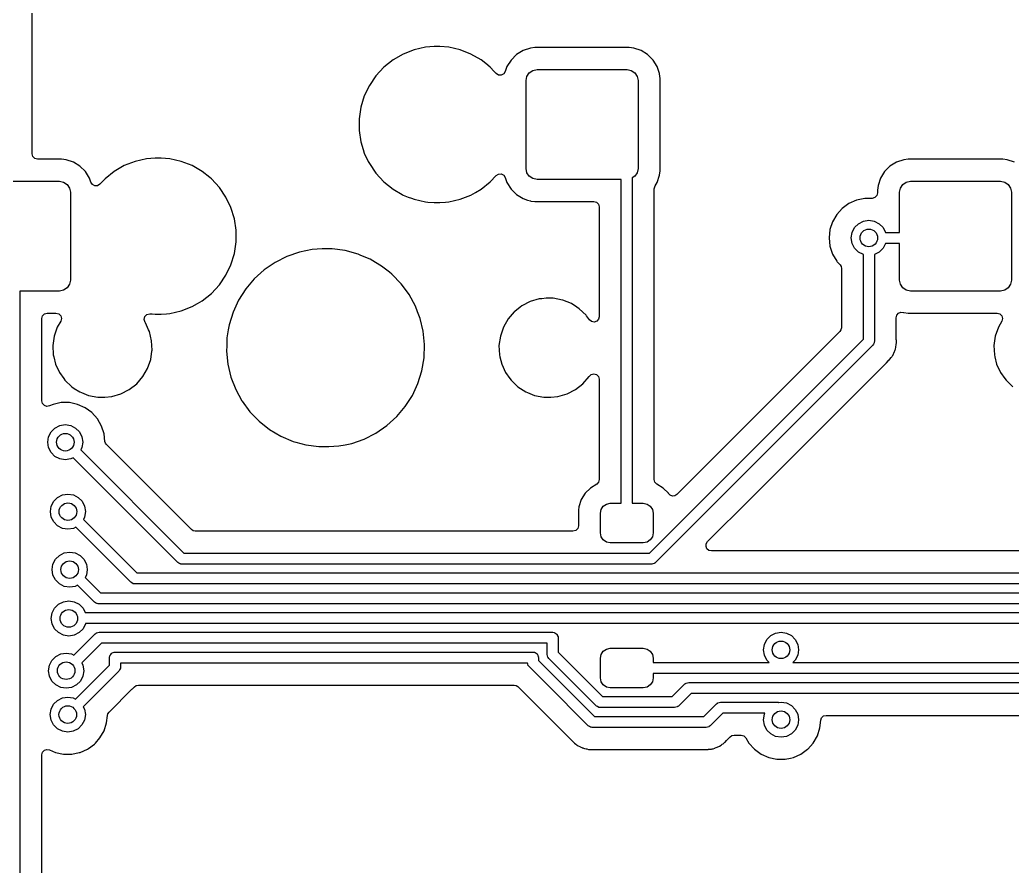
# Model space of a CAD drawing. Extents: x 51 to 201, y -153 to -28.
# Drawn here: x 81.15 to 103.74, y -68.95 to -49.69 of the extents above; entities that cross this region are included whole.
import ezdxf

# ---------------------------------------------------------------- set-up
doc = ezdxf.new("R2010")
doc.units = 0
doc.layers.add('BLACK', color=7, linetype='CONTINUOUS')

msp = doc.modelspace()

# ---------------------------------------------------------------- linework, layer by layer
at = {"layer": 'BLACK', "linetype": 'CONTINUOUS'}
for p, q in [((81.4255, -52.7355), (81.4255, -41.6608)), ((90.1214, -50.3686), (89.8737, -50.4658)), ((90.3809, -50.3094), (90.1214, -50.3686)), ((90.5798, -50.2945), (90.3809, -50.3094)), ((90.7127, -50.2945), (90.5798, -50.2945)), ((90.5798, -50.2945), (90.5798, -50.2945)), ((90.9116, -50.3094), (90.7127, -50.2945)), ((90.7127, -50.2945), (90.7127, -50.2945)), ((91.1711, -50.3686), (90.9116, -50.3094)), ((91.4188, -50.4658), (91.1711, -50.3686)), ((92.6039, -50.3852), (92.4546, -50.4773)), ((92.7705, -50.33), (92.6039, -50.3852)), ((92.8732, -50.3195), (92.7705, -50.33)), ((95.0233, -50.3195), (92.8732, -50.3195)), ((95.126, -50.33), (95.0233, -50.3195)), ((95.2926, -50.3852), (95.126, -50.33)), ((95.4419, -50.4773), (95.2926, -50.3852)), ((89.6433, -50.5989), (89.4352, -50.7648)), ((89.8737, -50.4658), (89.6433, -50.5989)), ((91.6492, -50.5989), (91.4188, -50.4658)), ((91.7541, -50.6825), (91.6492, -50.5989)), ((92.3305, -50.6013), (92.2384, -50.7507)), ((92.4546, -50.4773), (92.3305, -50.6013)), ((95.566, -50.6013), (95.4419, -50.4773)), ((95.6581, -50.7507), (95.566, -50.6013)), ((95.566, -50.6013), (95.566, -50.6013)), ((89.4352, -50.7648), (89.2542, -50.9599)), ((91.8573, -50.7648), (91.7541, -50.6825)), ((91.95, -50.8647), (91.8573, -50.7648)), ((92.2384, -50.7507), (92.2006, -50.8647)), ((92.7465, -50.8932), (92.8276, -50.839)), ((92.8276, -50.839), (92.9232, -50.82)), ((92.9232, -50.82), (94.9732, -50.82)), ((94.9732, -50.82), (95.0689, -50.839)), ((95.0689, -50.839), (95.15, -50.8932)), ((95.7109, -50.91), (95.6581, -50.7507)), ((89.2542, -50.9599), (89.1043, -51.1798)), ((91.992, -50.91), (91.95, -50.8647)), ((92.0458, -50.944), (91.992, -50.91)), ((92.1093, -50.9469), (92.0458, -50.944)), ((92.1659, -50.9179), (92.1093, -50.9469)), ((92.2006, -50.8647), (92.1659, -50.9179)), ((92.6732, -51.07), (92.6923, -50.9743)), ((92.6732, -53.07), (92.6732, -51.07)), ((92.6923, -50.9743), (92.7465, -50.8932)), ((95.15, -50.8932), (95.2042, -50.9743)), ((95.2042, -50.9743), (95.2232, -51.07)), ((95.2232, -51.07), (95.2232, -53.07)), ((95.7132, -50.9172), (95.7109, -50.91)), ((95.7237, -51.0198), (95.7132, -50.9172)), ((95.7237, -51.02), (95.7237, -51.0198)), ((95.7237, -53.12), (95.7237, -51.02)), ((89.1043, -51.1798), (88.9888, -51.4195)), ((88.9888, -51.4195), (88.9104, -51.6738)), ((88.9104, -51.6738), (88.8708, -51.9369)), ((88.8708, -51.9369), (88.8708, -52.2031)), ((88.8708, -52.2031), (88.9104, -52.4662)), ((88.9104, -52.4662), (88.9627, -52.6356)), ((88.9627, -52.6356), (88.9888, -52.7205)), ((81.4421, -52.7975), (81.4255, -52.7355)), ((81.4875, -52.8429), (81.4421, -52.7975)), ((81.5495, -52.8595), (81.4875, -52.8429)), ((82.0963, -52.8595), (81.5495, -52.8595)), ((82.199, -52.87), (82.0963, -52.8595)), ((82.3656, -52.9252), (82.199, -52.87)), ((84.0309, -52.8494), (83.7714, -52.9086)), ((84.2298, -52.8345), (84.0309, -52.8494)), ((84.3627, -52.8345), (84.2298, -52.8345)), ((84.2298, -52.8345), (84.2298, -52.8345)), ((84.5616, -52.8494), (84.3627, -52.8345)), ((84.3627, -52.8345), (84.3627, -52.8345)), ((84.8211, -52.9086), (84.5616, -52.8494)), ((88.9888, -52.7205), (89.0795, -52.9086)), ((101.275, -52.87), (101.108, -52.9252)), ((101.377, -52.8595), (101.275, -52.87)), ((103.528, -52.8595), (101.377, -52.8595)), ((103.63, -52.87), (103.528, -52.8595)), ((103.797, -52.9252), (103.63, -52.87)), ((82.5149, -53.0173), (82.3656, -52.9252)), ((82.639, -53.1413), (82.5149, -53.0173)), ((83.5237, -53.0058), (83.2933, -53.1389)), ((83.7714, -52.9086), (83.5237, -53.0058)), ((85.0688, -53.0058), (84.8211, -52.9086)), ((85.2992, -53.1389), (85.0688, -53.0058)), ((89.0795, -52.9086), (89.1043, -52.9602)), ((89.1043, -52.9602), (89.2542, -53.1801)), ((92.6923, -53.1657), (92.6732, -53.07)), ((95.2232, -53.07), (95.2042, -53.1657)), ((100.959, -53.0173), (100.835, -53.1413)), ((101.108, -52.9252), (100.959, -53.0173)), ((82.7311, -53.2907), (82.639, -53.1413)), ((82.639, -53.1413), (82.639, -53.1413)), ((82.7382, -53.3123), (82.7311, -53.2907)), ((82.7617, -53.3833), (82.7382, -53.3123)), ((83.0852, -53.3048), (82.9704, -53.4286)), ((83.2933, -53.1389), (83.0852, -53.3048)), ((85.4703, -53.2753), (85.2992, -53.1389)), ((85.5073, -53.3048), (85.4703, -53.2753)), ((85.6883, -53.4999), (85.5073, -53.3048)), ((89.2542, -53.1801), (89.4352, -53.3752)), ((91.8573, -53.3752), (91.992, -53.2299)), ((91.992, -53.2299), (92.0458, -53.196)), ((92.0458, -53.196), (92.1093, -53.1931)), ((92.1093, -53.1931), (92.1659, -53.2221)), ((92.1659, -53.2221), (92.2006, -53.2753)), ((92.2006, -53.2753), (92.2384, -53.3893)), ((92.7465, -53.2468), (92.6923, -53.1657)), ((92.8276, -53.301), (92.7465, -53.2468)), ((92.9232, -53.32), (92.8276, -53.301)), ((94.8413, -53.32), (92.9232, -53.32)), ((94.8413, -60.69), (94.8413, -53.32)), ((95.15, -53.2468), (95.0913, -53.286)), ((95.0913, -53.286), (95.0913, -60.69)), ((95.2042, -53.1657), (95.15, -53.2468)), ((95.6581, -53.3893), (95.7132, -53.2228)), ((95.7132, -53.2228), (95.7237, -53.12)), ((100.743, -53.2907), (100.688, -53.4572)), ((100.835, -53.1413), (100.743, -53.2907)), ((80.925, -53.36), (82.0463, -53.36)), ((82.0463, -53.36), (82.1419, -53.379)), ((82.1419, -53.379), (82.223, -53.4332)), ((82.223, -53.4332), (82.2772, -53.5143)), ((82.2772, -53.5143), (82.2963, -53.61)), ((82.7965, -53.4365), (82.7617, -53.3833)), ((82.8531, -53.4654), (82.7965, -53.4365)), ((82.9166, -53.4626), (82.8531, -53.4654)), ((82.9704, -53.4286), (82.9166, -53.4626)), ((85.8382, -53.7198), (85.6883, -53.4999)), ((89.4352, -53.3752), (89.6433, -53.5411)), ((89.6433, -53.5411), (89.8539, -53.6627)), ((91.5214, -53.6149), (91.6492, -53.5411)), ((91.6492, -53.5411), (91.8573, -53.3752)), ((91.6492, -53.5411), (91.6492, -53.5411)), ((92.2384, -53.3893), (92.3305, -53.5387)), ((92.3305, -53.5387), (92.4546, -53.6627)), ((95.5917, -53.532), (95.6102, -53.4669)), ((95.5917, -60.1479), (95.5917, -53.532)), ((95.6102, -53.4669), (95.6338, -53.4286)), ((95.6338, -53.4286), (95.6581, -53.3893)), ((100.688, -53.4572), (100.677, -53.56)), ((101.177, -53.61), (101.197, -53.5143)), ((101.197, -53.5143), (101.251, -53.4332)), ((101.251, -53.4332), (101.332, -53.379)), ((101.332, -53.379), (101.427, -53.36)), ((101.427, -53.36), (103.477, -53.36)), ((103.477, -53.36), (103.573, -53.379)), ((103.573, -53.379), (103.654, -53.4332)), ((103.654, -53.4332), (103.708, -53.5143)), ((103.708, -53.5143), (103.727, -53.61)), ((82.2963, -53.61), (82.2963, -55.61)), ((85.9537, -53.9595), (85.8382, -53.7198)), ((89.8539, -53.6627), (89.8737, -53.6742)), ((89.8737, -53.6742), (89.9882, -53.7191)), ((89.9882, -53.7191), (90.0641, -53.7489)), ((90.0641, -53.7489), (90.1214, -53.7714)), ((90.1214, -53.7714), (90.3809, -53.8306)), ((90.9116, -53.8306), (91.1711, -53.7714)), ((91.1711, -53.7714), (91.4188, -53.6742)), ((91.4188, -53.6742), (91.5214, -53.6149)), ((92.4546, -53.6627), (92.4546, -53.6627)), ((92.4546, -53.6627), (92.6039, -53.7548)), ((92.6039, -53.7548), (92.7066, -53.7889)), ((100.385, -53.7495), (100.2, -53.7889)), ((100.553, -53.7495), (100.385, -53.7495)), ((100.615, -53.7329), (100.553, -53.7495)), ((100.66, -53.6875), (100.615, -53.7329)), ((100.677, -53.6255), (100.66, -53.6875)), ((100.677, -53.56), (100.677, -53.6255)), ((101.177, -54.525), (101.177, -53.61)), ((103.727, -53.61), (103.727, -55.61)), ((86.0321, -54.2138), (85.9537, -53.9595)), ((90.3809, -53.8306), (90.4377, -53.8349)), ((90.4377, -53.8349), (90.5798, -53.8455)), ((90.5798, -53.8455), (90.5798, -53.8455)), ((90.5798, -53.8455), (90.7127, -53.8455)), ((90.7127, -53.8455), (90.837, -53.8362)), ((90.7127, -53.8455), (90.7127, -53.8455)), ((90.837, -53.8362), (90.9116, -53.8306)), ((92.7066, -53.7889), (92.7705, -53.81)), ((92.7705, -53.81), (92.781, -53.8111)), ((92.781, -53.8111), (92.8732, -53.8205)), ((92.8732, -53.8205), (94.2167, -53.8205)), ((94.2167, -53.8205), (94.2788, -53.8371)), ((94.2788, -53.8371), (94.3241, -53.8825)), ((94.3241, -53.8825), (94.3407, -53.9445)), ((94.3407, -53.9445), (94.3407, -56.443)), ((99.8741, -53.9771), (99.7475, -54.1178)), ((100.027, -53.8658), (99.8741, -53.9771)), ((100.2, -53.7889), (100.027, -53.8658)), ((86.0717, -54.4769), (86.0321, -54.2138)), ((99.7475, -54.1178), (99.6528, -54.2817)), ((99.6528, -54.2817), (99.5943, -54.4617)), ((100.1, -54.5264), (100.156, -54.4149)), ((100.156, -54.4149), (100.245, -54.3264)), ((100.245, -54.3264), (100.356, -54.2696)), ((100.356, -54.2696), (100.48, -54.25)), ((100.48, -54.25), (100.604, -54.2696)), ((100.604, -54.2696), (100.715, -54.3264)), ((100.715, -54.3264), (100.804, -54.4149)), ((100.804, -54.4149), (100.86, -54.525)), ((86.0717, -54.7431), (86.0717, -54.4769)), ((99.5943, -54.4617), (99.5745, -54.65)), ((99.5745, -54.65), (99.5943, -54.8383)), ((100.08, -54.65), (100.1, -54.5264)), ((100.1, -54.7736), (100.08, -54.65)), ((100.86, -54.525), (101.177, -54.525)), ((86.0321, -55.0062), (86.0717, -54.7431)), ((88.031, -54.8995), (87.8056, -54.9146)), ((88.2569, -54.8995), (88.031, -54.8995)), ((88.031, -54.8995), (88.031, -54.8995)), ((88.5555, -54.9397), (88.2569, -54.8995)), ((99.5943, -54.8383), (99.6528, -55.0183)), ((100.156, -54.8851), (100.1, -54.7736)), ((100.245, -54.9736), (100.156, -54.8851)), ((100.804, -54.8851), (100.715, -54.9736)), ((100.86, -54.775), (100.804, -54.8851)), ((101.177, -54.775), (100.86, -54.775)), ((101.177, -55.61), (101.177, -54.775)), ((85.9537, -55.2605), (86.0321, -55.0062)), ((87.2257, -55.0734), (86.9568, -55.2093)), ((87.5103, -54.9746), (87.2257, -55.0734)), ((87.8056, -54.9146), (87.5103, -54.9746)), ((88.8461, -55.0193), (88.5555, -54.9397)), ((88.5555, -54.9397), (88.5555, -54.9397)), ((88.5555, -54.9397), (88.5555, -54.9397)), ((88.9131, -55.0477), (88.8461, -55.0193)), ((89.1235, -55.1369), (88.9131, -55.0477)), ((89.2458, -55.2093), (89.1235, -55.1369)), ((99.6528, -55.0183), (99.7475, -55.1822)), ((100.355, -55.0297), (100.245, -54.9736)), ((100.355, -56.9523), (100.355, -55.0297)), ((100.715, -54.9736), (100.605, -55.0297)), ((100.605, -55.0297), (100.605, -57.0041)), ((85.8382, -55.5002), (85.9537, -55.2605)), ((86.9568, -55.2093), (86.7084, -55.3799)), ((89.3828, -55.2904), (89.2458, -55.2093)), ((89.5601, -55.4305), (89.3828, -55.2904)), ((99.7475, -55.1822), (99.7597, -55.1958)), ((99.7597, -55.1958), (99.8227, -55.2657)), ((99.8227, -55.2657), (99.8463, -55.3042)), ((99.8463, -55.3042), (99.8545, -55.3487)), ((99.8545, -55.3487), (99.8545, -56.6936)), ((85.6883, -55.7201), (85.8382, -55.5002)), ((86.4849, -55.582), (86.2904, -55.8121)), ((86.7084, -55.3799), (86.4849, -55.582)), ((89.6192, -55.4772), (89.5601, -55.4305)), ((89.8287, -55.6938), (89.6192, -55.4772)), ((82.223, -55.7868), (82.1419, -55.841)), ((82.2772, -55.7057), (82.223, -55.7868)), ((82.2963, -55.61), (82.2772, -55.7057)), ((85.5073, -55.9152), (85.6883, -55.7201)), ((86.2904, -55.8121), (86.1283, -56.066)), ((89.8796, -55.7628), (89.8287, -55.6938)), ((90.0074, -55.9363), (89.8796, -55.7628)), ((101.197, -55.7057), (101.177, -55.61)), ((101.251, -55.7868), (101.197, -55.7057)), ((101.332, -55.841), (101.251, -55.7868)), ((103.654, -55.7868), (103.573, -55.841)), ((103.708, -55.7057), (103.654, -55.7868)), ((103.727, -55.61), (103.708, -55.7057)), ((82.0463, -55.86), (81.1462, -55.86)), ((81.1462, -55.86), (81.1462, -72.41)), ((82.1419, -55.841), (82.0463, -55.86)), ((85.2992, -56.0811), (85.5073, -55.9152)), ((90.1522, -56.2006), (90.0074, -55.9363)), ((92.9723, -56.0398), (92.766, -56.1004)), ((93.0324, -56.0341), (92.9723, -56.0398)), ((93.1326, -56.0245), (93.0324, -56.0341)), ((93.2937, -56.0245), (93.1326, -56.0245)), ((93.5048, -56.0652), (93.2937, -56.0245)), ((101.427, -55.86), (101.332, -55.841)), ((103.477, -55.86), (101.427, -55.86)), ((103.573, -55.841), (103.477, -55.86)), ((84.8211, -56.3114), (85.0688, -56.2142)), ((85.0688, -56.2142), (85.1884, -56.1451)), ((85.1884, -56.1451), (85.2992, -56.0811)), ((85.2992, -56.0811), (85.2992, -56.0811)), ((86.1283, -56.066), (86.0014, -56.3393)), ((90.2027, -56.3317), (90.1522, -56.2006)), ((92.5398, -56.2265), (92.4141, -56.3254)), ((92.575, -56.1989), (92.5398, -56.2265)), ((92.766, -56.1004), (92.575, -56.1989)), ((93.5069, -56.066), (93.5048, -56.0652)), ((93.5048, -56.0652), (93.5048, -56.0652)), ((93.5048, -56.0652), (93.5048, -56.0652)), ((93.7043, -56.1451), (93.5069, -56.066)), ((93.8311, -56.2265), (93.7043, -56.1451)), ((93.8852, -56.2613), (93.8311, -56.2265)), ((94.0407, -56.4096), (93.8852, -56.2613)), ((81.6467, -56.4845), (81.6634, -56.4225)), ((81.6467, -58.3608), (81.6467, -56.4845)), ((81.6634, -56.4225), (81.7087, -56.3771)), ((81.7087, -56.3771), (81.7707, -56.3605)), ((81.7707, -56.3605), (81.9677, -56.3605)), ((81.9677, -56.3605), (82.0297, -56.3771)), ((82.0297, -56.3771), (82.0751, -56.4225)), ((82.0751, -56.4225), (82.0917, -56.4845)), ((82.0917, -56.4845), (82.0751, -56.5465)), ((83.9734, -56.5064), (83.9892, -56.439)), ((83.9892, -56.439), (84.0388, -56.3906)), ((84.0388, -56.3906), (84.1065, -56.3763)), ((84.1065, -56.3763), (84.1548, -56.3799)), ((84.1548, -56.3799), (84.2298, -56.3855)), ((84.2298, -56.3855), (84.2298, -56.3855)), ((84.2298, -56.3855), (84.3627, -56.3855)), ((84.3627, -56.3855), (84.487, -56.3762)), ((84.3627, -56.3855), (84.3627, -56.3855)), ((84.487, -56.3762), (84.5616, -56.3706)), ((84.5616, -56.3706), (84.8211, -56.3114)), ((86.0014, -56.3393), (85.9122, -56.6271)), ((90.2605, -56.4817), (90.2027, -56.3317)), ((90.3304, -56.7748), (90.2605, -56.4817)), ((92.2653, -56.4942), (92.1578, -56.6803)), ((92.406, -56.3317), (92.2653, -56.4942)), ((92.4141, -56.3254), (92.406, -56.3317)), ((94.0499, -56.4225), (94.0407, -56.4096)), ((94.1157, -56.515), (94.0499, -56.4225)), ((94.3407, -56.443), (94.3253, -56.503)), ((101.105, -56.4657), (101.119, -56.4092)), ((101.105, -56.9687), (101.105, -56.4657)), ((101.119, -56.4092), (101.157, -56.3651)), ((101.157, -56.3651), (101.211, -56.3431)), ((101.211, -56.3431), (101.269, -56.3479)), ((101.269, -56.3479), (101.275, -56.35)), ((101.275, -56.35), (101.377, -56.3605)), ((101.377, -56.3605), (103.399, -56.3605)), ((103.399, -56.3605), (103.461, -56.3771)), ((103.461, -56.3771), (103.506, -56.4225)), ((103.506, -56.4225), (103.523, -56.4845)), ((103.523, -56.4845), (103.506, -56.5465)), ((81.9978, -56.6803), (81.9275, -56.8834)), ((82.0751, -56.5465), (81.9978, -56.6803)), ((83.9962, -56.5718), (83.9734, -56.5064)), ((84.0054, -56.5847), (83.9962, -56.5718)), ((84.0786, -56.745), (84.0054, -56.5847)), ((85.9122, -56.6271), (85.8923, -56.745)), ((92.1578, -56.6803), (92.0875, -56.8834)), ((94.1631, -56.5548), (94.1157, -56.515)), ((94.2238, -56.5668), (94.1631, -56.5548)), ((94.2828, -56.548), (94.2238, -56.5668)), ((94.3253, -56.503), (94.2828, -56.548)), ((99.8545, -56.6936), (99.8451, -56.7411)), ((103.429, -56.6803), (103.359, -56.8834)), ((103.506, -56.5465), (103.429, -56.6803)), ((81.9275, -56.8834), (81.8969, -57.0962)), ((84.0947, -56.7802), (84.0786, -56.745)), ((84.1454, -56.9891), (84.0947, -56.7802)), ((85.862, -56.9242), (85.8559, -57.108)), ((85.8923, -56.745), (85.862, -56.9242)), ((90.3605, -57.0746), (90.3304, -56.7748)), ((92.0875, -56.8834), (92.0569, -57.0962)), ((99.8182, -56.7813), (96.1103, -60.4892)), ((99.8451, -56.7411), (99.8182, -56.7813)), ((103.359, -56.8834), (103.328, -57.0962)), ((81.8969, -57.0962), (81.8969, -57.0962)), ((81.8969, -57.0962), (81.9071, -57.3109)), ((84.1556, -57.2038), (84.1454, -56.9891)), ((85.8559, -57.108), (85.852, -57.2254)), ((90.3505, -57.3758), (90.3605, -57.0746)), ((92.0569, -57.0962), (92.0569, -57.0962)), ((92.0569, -57.0962), (92.0671, -57.3109)), ((95.4823, -61.825), (100.355, -56.9523)), ((100.568, -57.0925), (95.6225, -62.0384)), ((100.583, -57.0653), (100.568, -57.0925)), ((100.6, -57.0393), (100.583, -57.0653)), ((100.601, -57.033), (100.6, -57.0393)), ((100.602, -57.0306), (100.601, -57.033)), ((100.605, -57.0041), (100.602, -57.0262)), ((100.602, -57.0262), (100.602, -57.0306)), ((101.085, -57.18), (101.092, -57.1368)), ((101.092, -57.1368), (101.095, -57.1254)), ((101.095, -57.1254), (101.105, -57.0831)), ((101.106, -56.9804), (101.105, -56.9687)), ((101.105, -57.0631), (101.107, -57.0437)), ((101.105, -57.0831), (101.105, -57.0631)), ((101.11, -57.0239), (101.106, -56.9804)), ((101.107, -57.0437), (101.11, -57.0239)), ((103.328, -57.0962), (103.328, -57.0962)), ((103.328, -57.0962), (103.338, -57.3109)), ((81.9071, -57.3109), (81.9183, -57.3571)), ((81.9183, -57.3571), (81.9578, -57.5198)), ((84.125, -57.4166), (84.1525, -57.2254)), ((84.1525, -57.2254), (84.1556, -57.2038)), ((85.852, -57.2254), (85.8821, -57.5252)), ((90.3003, -57.6729), (90.3505, -57.3758)), ((92.0671, -57.3109), (92.0783, -57.3571)), ((92.0783, -57.3571), (92.1178, -57.5198)), ((100.96, -57.4065), (100.99, -57.3746)), ((100.99, -57.3746), (101, -57.3571)), ((101, -57.3571), (101.01, -57.3408)), ((101.01, -57.3408), (101.023, -57.325)), ((101.023, -57.325), (101.04, -57.2849)), ((101.04, -57.2849), (101.045, -57.2744)), ((101.045, -57.2744), (101.066, -57.2362)), ((101.066, -57.2362), (101.071, -57.2168)), ((101.071, -57.2168), (101.077, -57.1983)), ((101.077, -57.1983), (101.085, -57.18)), ((103.338, -57.3109), (103.35, -57.3571)), ((103.35, -57.3571), (103.389, -57.5198)), ((81.9578, -57.5198), (82.0471, -57.7153)), ((83.9472, -57.8058), (84.0547, -57.6197)), ((84.0547, -57.6197), (84.125, -57.4166)), ((85.8821, -57.5252), (85.952, -57.8183)), ((92.1178, -57.5198), (92.2071, -57.7153)), ((97.7823, -60.5864), (100.864, -57.5049)), ((100.864, -57.5049), (100.88, -57.492)), ((100.88, -57.492), (100.882, -57.4899)), ((100.882, -57.4899), (100.928, -57.4408)), ((100.882, -57.4899), (100.882, -57.4899)), ((100.928, -57.4408), (100.931, -57.438)), ((100.931, -57.438), (100.95, -57.4185)), ((100.95, -57.4185), (100.953, -57.4154)), ((100.953, -57.4154), (100.96, -57.4065)), ((103.389, -57.5198), (103.478, -57.7153)), ((82.0471, -57.7153), (82.1439, -57.8512)), ((83.8065, -57.9683), (83.9472, -57.8058)), ((85.952, -57.8183), (86.0603, -58.0994)), ((90.2111, -57.9607), (90.3003, -57.6729)), ((92.2071, -57.7153), (92.3039, -57.8512)), ((93.9665, -57.9683), (94.1072, -57.8058)), ((94.1072, -57.8058), (94.1094, -57.8021)), ((94.1094, -57.8021), (94.1547, -57.7567)), ((94.1547, -57.7567), (94.2167, -57.7401)), ((94.2167, -57.7401), (94.2788, -57.7567)), ((94.2788, -57.7567), (94.3241, -57.8021)), ((94.3241, -57.8021), (94.3407, -57.8641)), ((103.478, -57.7153), (103.575, -57.8512)), ((82.1439, -57.8512), (82.1718, -57.8904)), ((82.1718, -57.8904), (82.3273, -58.0387)), ((82.3273, -58.0387), (82.3833, -58.0747)), ((82.3833, -58.0747), (82.5082, -58.1549)), ((83.6375, -58.1011), (83.8065, -57.9683)), ((90.0842, -58.234), (90.2111, -57.9607)), ((92.3039, -57.8512), (92.3318, -57.8904)), ((92.3318, -57.8904), (92.4873, -58.0387)), ((92.4873, -58.0387), (92.5433, -58.0747)), ((92.5433, -58.0747), (92.6682, -58.1549)), ((93.7975, -58.1011), (93.9665, -57.9683)), ((94.3407, -57.8641), (94.3407, -60.1479)), ((103.575, -57.8512), (103.603, -57.8904)), ((103.603, -57.8904), (103.759, -58.0387)), ((82.5082, -58.1549), (82.5482, -58.171)), ((82.5482, -58.171), (82.7077, -58.2348)), ((82.7077, -58.2348), (82.9188, -58.2755)), ((82.9188, -58.2755), (83.0799, -58.2755)), ((83.0799, -58.2755), (83.2402, -58.2602)), ((83.0799, -58.2755), (83.0799, -58.2755)), ((83.2402, -58.2602), (83.4465, -58.1996)), ((83.4465, -58.1996), (83.6375, -58.1011)), ((86.0603, -58.0994), (86.2035, -58.3608)), ((89.9221, -58.4879), (90.0842, -58.234)), ((92.6682, -58.1549), (92.7082, -58.171)), ((92.7082, -58.171), (92.8677, -58.2348)), ((92.8677, -58.2348), (93.0788, -58.2755)), ((93.0788, -58.2755), (93.2399, -58.2755)), ((93.2399, -58.2755), (93.4002, -58.2602)), ((93.2399, -58.2755), (93.2399, -58.2755)), ((93.4002, -58.2602), (93.6065, -58.1996)), ((93.6065, -58.1996), (93.7975, -58.1011)), ((81.6618, -58.4199), (81.6467, -58.3608)), ((81.7032, -58.4647), (81.6618, -58.4199)), ((81.761, -58.4844), (81.7032, -58.4647)), ((81.8212, -58.474), (81.761, -58.4844)), ((81.9002, -58.4389), (81.8212, -58.474)), ((82.0854, -58.3995), (81.9002, -58.4389)), ((82.2746, -58.3995), (82.0854, -58.3995)), ((82.0854, -58.3995), (82.0854, -58.3995)), ((82.4598, -58.4389), (82.2746, -58.3995)), ((82.2746, -58.3995), (82.2746, -58.3995)), ((82.6327, -58.5158), (82.4598, -58.4389)), ((82.7859, -58.6271), (82.6327, -58.5158)), ((86.2035, -58.3608), (86.2051, -58.3637)), ((86.2051, -58.3637), (86.3838, -58.6062)), ((89.7276, -58.718), (89.9221, -58.4879)), ((82.9125, -58.7678), (82.7859, -58.6271)), ((86.3838, -58.6062), (86.5933, -58.8228)), ((89.5041, -58.9201), (89.7276, -58.718)), ((81.8564, -59.0649), (81.9449, -58.9764)), ((81.9449, -58.9764), (82.0564, -58.9196)), ((82.0564, -58.9196), (82.18, -58.9)), ((82.18, -58.9), (82.3036, -58.9196)), ((82.3036, -58.9196), (82.4151, -58.9764)), ((82.4151, -58.9764), (82.5036, -59.0649)), ((83.0072, -58.9317), (82.9125, -58.7678)), ((83.0657, -59.1117), (83.0072, -58.9317)), ((83.0072, -58.9317), (83.0072, -58.9317)), ((86.5933, -58.8228), (86.8297, -59.0096)), ((89.2557, -59.0907), (89.5041, -58.9201)), ((81.78, -59.3), (81.7996, -59.1764)), ((81.7996, -59.1764), (81.8564, -59.0649)), ((82.5036, -59.0649), (82.5604, -59.1764)), ((82.5604, -59.1764), (82.58, -59.3)), ((83.0833, -59.2797), (83.0657, -59.1117)), ((86.8297, -59.0096), (87.089, -59.1631)), ((87.089, -59.1631), (87.3664, -59.2807)), ((88.9868, -59.2266), (89.2557, -59.0907)), ((81.7996, -59.4236), (81.78, -59.3)), ((81.8564, -59.5351), (81.7996, -59.4236)), ((82.5604, -59.4236), (82.5334, -59.4766)), ((82.58, -59.3), (82.5604, -59.4236)), ((83.0947, -59.3201), (83.0833, -59.2797)), ((83.119, -59.3544), (83.0947, -59.3201)), ((85.0528, -61.2882), (83.119, -59.3544)), ((87.3664, -59.2807), (87.3664, -59.2807)), ((87.3664, -59.2807), (87.3664, -59.2807)), ((87.3664, -59.2807), (87.4304, -59.2983)), ((87.4304, -59.2983), (87.657, -59.3603)), ((87.657, -59.3603), (87.9556, -59.4005)), ((87.9556, -59.4005), (88.1815, -59.4005)), ((88.1815, -59.4005), (88.4069, -59.3854)), ((88.1815, -59.4005), (88.1815, -59.4005)), ((88.4069, -59.3854), (88.5505, -59.3562)), ((88.5505, -59.3562), (88.7022, -59.3254)), ((88.7022, -59.3254), (88.9868, -59.2266)), ((81.9449, -59.6236), (81.8564, -59.5351)), ((82.0564, -59.6804), (81.9449, -59.6236)), ((82.3566, -59.6534), (82.3036, -59.6804)), ((84.7416, -62.0384), (82.3566, -59.6534)), ((82.5334, -59.4766), (84.8818, -61.825)), ((82.18, -59.7), (82.0564, -59.6804)), ((82.3036, -59.6804), (82.18, -59.7)), ((94.2818, -60.2534), (94.1382, -60.342)), ((94.325, -60.2083), (94.2818, -60.2534)), ((94.3407, -60.1479), (94.325, -60.2083)), ((95.6075, -60.2083), (95.5917, -60.1479)), ((95.6507, -60.2534), (95.6075, -60.2083)), ((95.7943, -60.342), (95.6507, -60.2534)), ((81.9164, -60.6449), (82.0049, -60.5564)), ((82.0049, -60.5564), (82.1164, -60.4996)), ((82.1164, -60.4996), (82.24, -60.48)), ((82.24, -60.48), (82.3636, -60.4996)), ((82.3636, -60.4996), (82.4751, -60.5564)), ((82.4751, -60.5564), (82.5636, -60.6449)), ((94.0183, -60.462), (93.9292, -60.6063)), ((94.1382, -60.342), (94.0183, -60.462)), ((95.9142, -60.462), (95.7943, -60.342)), ((95.9171, -60.4666), (95.9142, -60.462)), ((95.956, -60.5061), (95.9171, -60.4666)), ((96.0082, -60.5247), (95.956, -60.5061)), ((96.0633, -60.5186), (96.0082, -60.5247)), ((96.1103, -60.4892), (96.0633, -60.5186)), ((81.84, -60.88), (81.8596, -60.7564)), ((81.8596, -60.7564), (81.9164, -60.6449)), ((82.5636, -60.6449), (82.6204, -60.7564)), ((82.6204, -60.7564), (82.64, -60.88)), ((93.8759, -60.7673), (93.8677, -60.8477)), ((93.9292, -60.6063), (93.8759, -60.7673)), ((94.3834, -60.8289), (94.4322, -60.7559)), ((94.4322, -60.7559), (94.5051, -60.7071)), ((94.5051, -60.7071), (94.5913, -60.69)), ((94.5913, -60.69), (94.8413, -60.69)), ((95.0913, -60.69), (95.3413, -60.69)), ((95.3413, -60.69), (95.4274, -60.7071)), ((95.4274, -60.7071), (95.5003, -60.7559)), ((95.5003, -60.7559), (95.5491, -60.8289)), ((96.8058, -61.5628), (97.7823, -60.5864)), ((81.8596, -61.0036), (81.84, -60.88)), ((81.9164, -61.1151), (81.8596, -61.0036)), ((82.6204, -61.0036), (82.5934, -61.0566)), ((82.64, -60.88), (82.6204, -61.0036)), ((93.8677, -60.8477), (93.8657, -60.8667)), ((93.8657, -60.8667), (93.8657, -61.0741)), ((94.3662, -60.915), (94.3834, -60.8289)), ((94.3662, -61.365), (94.3662, -60.915)), ((95.5491, -60.8289), (95.5662, -60.915)), ((95.5662, -60.915), (95.5662, -61.365)), ((82.0049, -61.2036), (81.9164, -61.1151)), ((82.1164, -61.2604), (82.0049, -61.2036)), ((82.4166, -61.2334), (82.3636, -61.2604)), ((83.6716, -62.4884), (82.4166, -61.2334)), ((82.5934, -61.0566), (83.8118, -62.275)), ((93.8658, -61.2005), (93.8491, -61.2625)), ((93.8657, -61.0741), (93.8658, -61.2005)), ((82.24, -61.28), (82.1164, -61.2604)), ((82.3636, -61.2604), (82.24, -61.28)), ((85.093, -61.3151), (85.0528, -61.2882)), ((85.1405, -61.3245), (85.093, -61.3151)), ((93.7418, -61.3245), (85.1405, -61.3245)), ((93.8038, -61.3079), (93.7418, -61.3245)), ((93.8491, -61.2625), (93.8038, -61.3079)), ((94.3834, -61.4511), (94.3662, -61.365)), ((94.4322, -61.5241), (94.3834, -61.4511)), ((95.5491, -61.4511), (95.5003, -61.5241)), ((95.5662, -61.365), (95.5491, -61.4511)), ((94.5051, -61.5729), (94.4322, -61.5241)), ((94.5913, -61.59), (94.5051, -61.5729)), ((95.3413, -61.59), (94.5913, -61.59)), ((95.4274, -61.5729), (95.3413, -61.59)), ((95.5003, -61.5241), (95.4274, -61.5729)), ((96.771, -61.6699), (96.7756, -61.6122)), ((96.7932, -61.7234), (96.771, -61.6699)), ((96.7756, -61.6122), (96.8058, -61.5628)), ((81.9564, -61.9649), (82.0449, -61.8764)), ((82.0449, -61.8764), (82.1564, -61.8196)), ((82.1564, -61.8196), (82.28, -61.8)), ((82.28, -61.8), (82.4036, -61.8196)), ((82.4036, -61.8196), (82.5151, -61.8764)), ((82.5151, -61.8764), (82.6036, -61.9649)), ((84.8818, -61.825), (95.4823, -61.825)), ((96.8372, -61.761), (96.7932, -61.7234)), ((96.8935, -61.7745), (96.8372, -61.761)), ((115.222, -61.7745), (96.8935, -61.7745)), ((81.88, -62.2), (81.8996, -62.0764)), ((81.8996, -62.0764), (81.9564, -61.9649)), ((82.6036, -61.9649), (82.6604, -62.0764)), ((82.6604, -62.0764), (82.68, -62.2)), ((84.7688, -62.0532), (84.7416, -62.0384)), ((84.7948, -62.0699), (84.7688, -62.0532)), ((84.801, -62.0708), (84.7948, -62.0699)), ((84.8034, -62.0721), (84.801, -62.0708)), ((84.8079, -62.0718), (84.8034, -62.0721)), ((84.83, -62.075), (84.8079, -62.0718)), ((95.5341, -62.075), (84.83, -62.075)), ((95.5637, -62.0663), (95.5341, -62.075)), ((95.594, -62.0597), (95.5637, -62.0663)), ((95.599, -62.0559), (95.594, -62.0597)), ((95.6016, -62.0552), (95.599, -62.0559)), ((95.6046, -62.0518), (95.6016, -62.0552)), ((95.6225, -62.0384), (95.6046, -62.0518)), ((81.8996, -62.3236), (81.88, -62.2)), ((81.9564, -62.4351), (81.8996, -62.3236)), ((82.6604, -62.3236), (82.6334, -62.3766)), ((82.68, -62.2), (82.6604, -62.3236)), ((83.8118, -62.275), (116.464, -62.275)), ((82.0449, -62.5236), (81.9564, -62.4351)), ((82.1564, -62.5804), (82.0449, -62.5236)), ((82.28, -62.6), (82.1564, -62.5804)), ((82.4036, -62.5804), (82.28, -62.6)), ((82.4566, -62.5534), (82.4036, -62.5804)), ((82.8416, -62.9384), (82.4566, -62.5534)), ((82.6334, -62.3766), (82.9818, -62.725)), ((83.6988, -62.5032), (83.6716, -62.4884)), ((83.7248, -62.5199), (83.6988, -62.5032)), ((83.731, -62.5208), (83.7248, -62.5199)), ((83.7334, -62.5221), (83.731, -62.5208)), ((83.7379, -62.5218), (83.7334, -62.5221)), ((83.76, -62.525), (83.7379, -62.5218)), ((116.515, -62.525), (83.76, -62.525)), ((82.9818, -62.725), (112.89, -62.725)), ((81.9364, -63.0749), (82.0249, -62.9864)), ((82.0249, -62.9864), (82.1364, -62.9296)), ((82.1364, -62.9296), (82.26, -62.91)), ((82.26, -62.91), (82.3836, -62.9296)), ((82.3836, -62.9296), (82.4951, -62.9864)), ((82.4951, -62.9864), (82.5836, -63.0749)), ((82.8688, -62.9532), (82.8416, -62.9384)), ((82.8948, -62.9699), (82.8688, -62.9532)), ((82.901, -62.9708), (82.8948, -62.9699)), ((82.9034, -62.9721), (82.901, -62.9708)), ((82.9079, -62.9718), (82.9034, -62.9721)), ((82.93, -62.975), (82.9079, -62.9718)), ((112.89, -62.975), (82.93, -62.975)), ((81.86, -63.31), (81.8796, -63.1864)), ((81.8796, -63.1864), (81.9364, -63.0749)), ((82.5836, -63.0749), (82.6346, -63.175)), ((82.6346, -63.175), (128.95, -63.175)), ((81.8796, -63.4336), (81.86, -63.31)), ((81.9364, -63.5451), (81.8796, -63.4336)), ((82.6404, -63.4336), (82.5836, -63.5451)), ((82.6418, -63.425), (82.6404, -63.4336)), ((128.95, -63.425), (82.6418, -63.425)), ((82.0249, -63.6336), (81.9364, -63.5451)), ((82.1364, -63.6904), (82.0249, -63.6336)), ((82.26, -63.71), (82.1364, -63.6904)), ((82.3836, -63.6904), (82.26, -63.71)), ((82.3766, -64.1466), (82.8616, -63.6616)), ((82.4951, -63.6336), (82.3836, -63.6904)), ((82.5836, -63.5451), (82.4951, -63.6336)), ((82.8616, -63.6616), (82.8795, -63.6482)), ((82.8795, -63.6482), (82.8824, -63.6448)), ((82.8824, -63.6448), (82.885, -63.6441)), ((82.885, -63.6441), (82.8901, -63.6403)), ((82.8901, -63.6403), (82.9203, -63.6337)), ((82.9203, -63.6337), (82.95, -63.625)), ((82.95, -63.625), (83.5, -63.625)), ((83.5, -63.625), (83.68, -63.625)), ((83.68, -63.625), (86.76, -63.625)), ((86.76, -63.625), (93.28, -63.625)), ((93.28, -63.625), (93.3152, -63.6301)), ((93.3152, -63.6301), (93.3229, -63.635)), ((93.3229, -63.635), (93.3319, -63.6363)), ((93.3319, -63.6363), (93.3521, -63.6537)), ((93.3521, -63.6537), (93.3745, -63.6681)), ((93.3745, -63.6681), (93.3783, -63.6764)), ((93.3783, -63.6764), (93.3852, -63.6824)), ((93.3852, -63.6824), (93.3927, -63.708)), ((93.3927, -63.708), (93.4037, -63.7322)), ((98.1564, -63.7894), (98.2449, -63.7009)), ((98.2449, -63.7009), (98.3564, -63.6441)), ((98.3564, -63.6441), (98.48, -63.6245)), ((98.48, -63.6245), (98.6036, -63.6441)), ((98.6036, -63.6441), (98.7151, -63.7009)), ((98.7151, -63.7009), (98.8036, -63.7894)), ((83.0018, -63.875), (82.5534, -64.3234)), ((83.5, -63.875), (83.0018, -63.875)), ((83.68, -63.875), (83.5, -63.875)), ((86.76, -63.875), (83.68, -63.875)), ((93.155, -63.875), (86.76, -63.875)), ((93.155, -64.1316), (93.155, -63.875)), ((93.4037, -63.7322), (93.4024, -63.7412)), ((93.4024, -63.7412), (93.405, -63.75)), ((93.405, -63.75), (93.405, -64.0798)), ((98.08, -64.0245), (98.0996, -63.9009)), ((98.0996, -63.9009), (98.1564, -63.7894)), ((98.8036, -63.7894), (98.8604, -63.9009)), ((98.8604, -63.9009), (98.88, -64.0245)), ((81.8764, -64.2649), (81.9649, -64.1764)), ((81.9649, -64.1764), (82.0764, -64.1196)), ((82.0764, -64.1196), (82.2, -64.1)), ((82.2, -64.1), (82.3236, -64.1196)), ((82.3236, -64.1196), (82.3766, -64.1466)), ((83.1886, -64.2), (83.1937, -64.1648)), ((83.1937, -64.1648), (83.1986, -64.1571)), ((83.1986, -64.1571), (83.1999, -64.1481)), ((83.1999, -64.1481), (83.2173, -64.1279)), ((83.2173, -64.1279), (83.2317, -64.1055)), ((83.2317, -64.1055), (83.24, -64.1017)), ((83.24, -64.1017), (83.246, -64.0948)), ((83.246, -64.0948), (83.2716, -64.0873)), ((83.2716, -64.0873), (83.2958, -64.0763)), ((83.2958, -64.0763), (83.3048, -64.0776)), ((83.3048, -64.0776), (83.3136, -64.075)), ((83.3136, -64.075), (84.73, -64.075)), ((84.73, -64.075), (92.83, -64.075)), ((92.83, -64.075), (92.8652, -64.0801)), ((92.8652, -64.0801), (92.8729, -64.085)), ((92.8729, -64.085), (92.8819, -64.0863)), ((92.8819, -64.0863), (92.9021, -64.1037)), ((92.9021, -64.1037), (92.9245, -64.1181)), ((92.9245, -64.1181), (92.9283, -64.1264)), ((92.9283, -64.1264), (92.9352, -64.1324)), ((92.9352, -64.1324), (92.9427, -64.158)), ((92.9427, -64.158), (92.9537, -64.1822)), ((93.1637, -64.1612), (93.155, -64.1316)), ((93.1703, -64.1915), (93.1637, -64.1612)), ((93.405, -64.0798), (94.4152, -65.09)), ((94.3662, -64.215), (94.3834, -64.1289)), ((94.3834, -64.1289), (94.4322, -64.0559)), ((94.4322, -64.0559), (94.5051, -64.0071)), ((94.5051, -64.0071), (94.5913, -63.99)), ((94.5913, -63.99), (95.3413, -63.99)), ((95.3413, -63.99), (95.4274, -64.0071)), ((95.4274, -64.0071), (95.5003, -64.0559)), ((95.5003, -64.0559), (95.5491, -64.1289)), ((95.5491, -64.1289), (95.5662, -64.215)), ((98.0996, -64.1481), (98.08, -64.0245)), ((98.1564, -64.2596), (98.0996, -64.1481)), ((98.8604, -64.1481), (98.8036, -64.2596)), ((98.88, -64.0245), (98.8604, -64.1481)), ((81.8, -64.5), (81.8196, -64.3764)), ((81.8196, -64.3764), (81.8764, -64.2649)), ((82.4132, -65.1454), (83.1886, -64.37)), ((82.5534, -64.3234), (82.5804, -64.3764)), ((82.5804, -64.3764), (82.6, -64.5)), ((83.1886, -64.37), (83.1886, -64.2)), ((84.73, -64.325), (83.4386, -64.325)), ((83.4386, -64.325), (83.4386, -64.4218)), ((92.7071, -64.325), (84.73, -64.325)), ((92.7137, -64.3476), (92.7071, -64.325)), ((92.7203, -64.3779), (92.7137, -64.3476)), ((92.7241, -64.3829), (92.7203, -64.3779)), ((92.7248, -64.3855), (92.7241, -64.3829)), ((92.7282, -64.3885), (92.7248, -64.3855)), ((92.7416, -64.4064), (92.7282, -64.3885)), ((92.9537, -64.1822), (92.9524, -64.1912)), ((92.9524, -64.1912), (92.955, -64.2)), ((92.955, -64.2), (92.955, -64.2662)), ((92.955, -64.2662), (93.3044, -64.6156)), ((93.1741, -64.1965), (93.1703, -64.1915)), ((93.1748, -64.1991), (93.1741, -64.1965)), ((93.1782, -64.2021), (93.1748, -64.1991)), ((93.1916, -64.22), (93.1782, -64.2021)), ((94.275, -65.3034), (93.1916, -64.22)), ((94.3662, -64.665), (94.3662, -64.215)), ((95.5662, -64.215), (95.5662, -64.315)), ((95.5662, -64.315), (98.2118, -64.315)), ((98.2118, -64.315), (98.1564, -64.2596)), ((98.8036, -64.2596), (98.7482, -64.315)), ((98.7482, -64.315), (115.797, -64.315)), ((81.8196, -64.6236), (81.8, -64.5)), ((81.8764, -64.7351), (81.8196, -64.6236)), ((82.5804, -64.6236), (82.5236, -64.7351)), ((82.6, -64.5), (82.5804, -64.6236)), ((83.402, -64.5102), (82.5899, -65.3222)), ((83.4168, -64.483), (83.402, -64.5102)), ((83.4335, -64.457), (83.4168, -64.483)), ((83.4344, -64.4507), (83.4335, -64.457)), ((83.4357, -64.4483), (83.4344, -64.4507)), ((83.4386, -64.4218), (83.4354, -64.4439)), ((83.4354, -64.4439), (83.4357, -64.4483)), ((93.1276, -64.7924), (92.7416, -64.4064)), ((93.3044, -64.6156), (94.2288, -65.54)), ((98.48, -64.565), (95.5662, -64.565)), ((95.5662, -64.565), (95.5662, -64.665)), ((115.797, -64.565), (98.48, -64.565)), ((81.9649, -64.8236), (81.8764, -64.7351)), ((82.0764, -64.8804), (81.9649, -64.8236)), ((82.4351, -64.8236), (82.3236, -64.8804)), ((82.5236, -64.7351), (82.4351, -64.8236)), ((83.7558, -64.8646), (83.797, -64.8357)), ((83.797, -64.8357), (83.8462, -64.8255)), ((83.8462, -64.8255), (84.651, -64.8255)), ((84.651, -64.8255), (84.7694, -64.8255)), ((84.7694, -64.8255), (92.4016, -64.8255)), ((92.4016, -64.8255), (92.449, -64.8349)), ((92.449, -64.8349), (92.4893, -64.8618)), ((94.0886, -65.7534), (93.1276, -64.7924)), ((93.1276, -64.7924), (93.1276, -64.7924)), ((94.3834, -64.7511), (94.3662, -64.665)), ((94.4322, -64.8241), (94.3834, -64.7511)), ((94.5051, -64.8729), (94.4322, -64.8241)), ((95.5003, -64.8241), (95.4274, -64.8729)), ((95.5491, -64.7511), (95.5003, -64.8241)), ((95.5662, -64.665), (95.5491, -64.7511)), ((96.0032, -65.09), (96.2916, -64.8016)), ((96.2916, -64.8016), (96.3095, -64.7882)), ((96.3095, -64.7882), (96.3124, -64.7848)), ((96.3124, -64.7848), (96.315, -64.7841)), ((96.315, -64.7841), (96.3201, -64.7803)), ((96.3201, -64.7803), (96.3503, -64.7737)), ((96.3503, -64.7737), (96.38, -64.765)), ((96.38, -64.765), (115.19, -64.765)), ((82.2, -64.9), (82.0764, -64.8804)), ((82.3236, -64.8804), (82.2, -64.9)), ((83.1755, -65.4445), (83.6974, -64.9226)), ((83.6974, -64.9226), (83.7135, -64.9097)), ((83.7135, -64.9097), (83.7155, -64.9076)), ((83.7155, -64.9076), (83.7558, -64.8646)), ((83.7155, -64.9076), (83.7155, -64.9076)), ((92.4893, -64.8618), (92.7352, -65.1078)), ((94.5913, -64.89), (94.5051, -64.8729)), ((95.3413, -64.89), (94.5913, -64.89)), ((95.4274, -64.8729), (95.3413, -64.89)), ((96.4318, -65.015), (96.1434, -65.3034)), ((115.138, -65.015), (96.4318, -65.015)), ((81.8561, -65.3752), (81.9129, -65.2637)), ((81.9129, -65.2637), (82.0014, -65.1752)), ((82.0014, -65.1752), (82.1129, -65.1184)), ((82.1129, -65.1184), (82.2365, -65.0988)), ((82.2365, -65.0988), (82.3601, -65.1184)), ((82.3601, -65.1184), (82.4132, -65.1454)), ((92.7352, -65.1078), (92.8078, -65.1803)), ((92.8078, -65.1803), (92.8078, -65.1803)), ((92.8078, -65.1803), (93.6762, -66.0488)), ((94.3022, -65.3182), (94.275, -65.3034)), ((94.4152, -65.09), (96.0032, -65.09)), ((96.1434, -65.3034), (96.1255, -65.3168)), ((96.7232, -65.54), (97.0116, -65.2516)), ((97.0116, -65.2516), (97.0295, -65.2382)), ((97.0295, -65.2382), (97.0324, -65.2348)), ((97.0324, -65.2348), (97.035, -65.2341)), ((97.035, -65.2341), (97.0401, -65.2303)), ((97.0401, -65.2303), (97.0703, -65.2237)), ((97.0703, -65.2237), (97.1, -65.215)), ((97.1, -65.215), (97.44, -65.215)), ((97.44, -65.215), (98.39, -65.215)), ((98.39, -65.215), (98.4121, -65.2182)), ((98.4121, -65.2182), (98.4166, -65.2179)), ((98.4166, -65.2179), (98.419, -65.2192)), ((98.419, -65.2192), (98.4252, -65.2201)), ((98.4252, -65.2201), (98.4291, -65.2226)), ((98.4291, -65.2226), (98.48, -65.2145)), ((98.48, -65.2145), (98.6036, -65.2341)), ((98.6036, -65.2341), (98.7151, -65.2909)), ((98.7151, -65.2909), (98.8036, -65.3794)), ((81.8365, -65.4988), (81.8561, -65.3752)), ((81.8561, -65.6224), (81.8365, -65.4988)), ((82.5899, -65.3222), (82.617, -65.3752)), ((82.617, -65.3752), (82.6365, -65.4988)), ((82.6365, -65.4988), (82.617, -65.6224)), ((83.1222, -65.6871), (83.1399, -65.5192)), ((83.1399, -65.5192), (83.1513, -65.4788)), ((83.1513, -65.4788), (83.1755, -65.4445)), ((94.3282, -65.3349), (94.3022, -65.3182)), ((94.3345, -65.3358), (94.3282, -65.3349)), ((94.3369, -65.3371), (94.3345, -65.3358)), ((94.3413, -65.3368), (94.3369, -65.3371)), ((94.3634, -65.34), (94.3413, -65.3368)), ((96.055, -65.34), (94.3634, -65.34)), ((96.0847, -65.3313), (96.055, -65.34)), ((96.1149, -65.3247), (96.0847, -65.3313)), ((96.12, -65.3209), (96.1149, -65.3247)), ((96.1226, -65.3202), (96.12, -65.3209)), ((96.1255, -65.3168), (96.1226, -65.3202)), ((97.1518, -65.465), (96.8634, -65.7534)), ((97.44, -65.465), (97.1518, -65.465)), ((98.1128, -65.465), (97.44, -65.465)), ((98.08, -65.6145), (98.0996, -65.4909)), ((98.0996, -65.4909), (98.1128, -65.465)), ((98.8036, -65.3794), (98.8604, -65.4909)), ((98.8604, -65.4909), (98.88, -65.6145)), ((99.4047, -65.5702), (99.4493, -65.53)), ((99.4493, -65.53), (99.5075, -65.5155)), ((99.5075, -65.5155), (114.88, -65.5155)), ((81.9129, -65.7339), (81.8561, -65.6224)), ((82.0014, -65.8224), (81.9129, -65.7339)), ((82.5601, -65.7339), (82.4717, -65.8224)), ((82.617, -65.6224), (82.5601, -65.7339)), ((83.0637, -65.8671), (83.1222, -65.6871)), ((94.1158, -65.7682), (94.0886, -65.7534)), ((94.2288, -65.54), (96.7232, -65.54)), ((96.8634, -65.7534), (96.8455, -65.7668)), ((98.0996, -65.7381), (98.08, -65.6145)), ((98.1564, -65.8496), (98.0996, -65.7381)), ((98.8604, -65.7381), (98.8036, -65.8496)), ((98.88, -65.6145), (98.8604, -65.7381)), ((99.3657, -65.8028), (99.3842, -65.6265)), ((99.3842, -65.6265), (99.4047, -65.5702)), ((82.1129, -65.8793), (82.0014, -65.8224)), ((82.2365, -65.8988), (82.1129, -65.8793)), ((82.3601, -65.8793), (82.2365, -65.8988)), ((82.4717, -65.8224), (82.3601, -65.8793)), ((82.9691, -66.031), (83.0637, -65.8671)), ((94.1418, -65.7849), (94.1158, -65.7682)), ((94.1481, -65.7858), (94.1418, -65.7849)), ((94.1505, -65.7871), (94.1481, -65.7858)), ((94.1549, -65.7868), (94.1505, -65.7871)), ((94.177, -65.79), (94.1549, -65.7868)), ((96.775, -65.79), (94.177, -65.79)), ((96.8047, -65.7813), (96.775, -65.79)), ((96.8349, -65.7747), (96.8047, -65.7813)), ((96.84, -65.7709), (96.8349, -65.7747)), ((96.8426, -65.7702), (96.84, -65.7709)), ((96.8455, -65.7668), (96.8426, -65.7702)), ((97.3228, -66.0018), (97.363, -65.9749)), ((97.363, -65.9749), (97.4105, -65.9655)), ((97.4105, -65.9655), (97.4793, -65.9655)), ((97.4793, -65.9655), (97.5713, -65.9655)), ((97.5713, -65.9655), (97.6333, -65.9821)), ((97.6333, -65.9821), (97.6786, -66.0275)), ((98.2449, -65.9381), (98.1564, -65.8496)), ((98.3564, -65.9949), (98.2449, -65.9381)), ((98.7151, -65.9381), (98.6036, -65.9949)), ((98.8036, -65.8496), (98.7151, -65.9381)), ((99.2125, -66.1467), (99.3072, -65.9828)), ((99.3072, -65.9828), (99.3657, -65.8028)), ((82.7065, -66.2704), (82.8424, -66.1717)), ((82.8424, -66.1717), (82.8649, -66.1467)), ((82.8649, -66.1467), (82.9691, -66.031)), ((93.6762, -66.0488), (93.6891, -66.0649)), ((93.6891, -66.0649), (93.7403, -66.1129)), ((93.7403, -66.1129), (93.7431, -66.1156)), ((93.7431, -66.1156), (93.7626, -66.1351)), ((93.7626, -66.1351), (93.7657, -66.1376)), ((93.7657, -66.1376), (93.7746, -66.1452)), ((93.7746, -66.1452), (93.8029, -66.1717)), ((93.8029, -66.1717), (93.8065, -66.1751)), ((93.8065, -66.1751), (93.824, -66.1847)), ((93.824, -66.1847), (93.8403, -66.1954)), ((93.8403, -66.1954), (93.8561, -66.2077)), ((93.8561, -66.2077), (93.8962, -66.225)), ((97.0787, -66.2175), (97.1141, -66.1918)), ((97.1141, -66.1918), (97.1238, -66.1854)), ((97.1238, -66.1854), (97.1413, -66.1751)), ((97.1413, -66.1751), (97.1614, -66.1632)), ((97.1614, -66.1632), (97.1756, -66.149)), ((97.1756, -66.149), (97.1904, -66.1364)), ((97.1904, -66.1364), (97.2066, -66.1246)), ((97.2066, -66.1246), (97.2344, -66.0909)), ((97.2344, -66.0909), (97.2423, -66.0823)), ((97.2423, -66.0823), (97.3228, -66.0018)), ((97.6786, -66.0275), (97.7475, -66.1467)), ((97.7475, -66.1467), (97.8741, -66.2874)), ((98.48, -66.0145), (98.3564, -65.9949)), ((98.6036, -65.9949), (98.48, -66.0145)), ((99.0906, -66.2821), (99.2125, -66.1467)), ((81.6467, -66.4129), (81.6618, -66.3537)), ((81.6467, -71.2531), (81.6467, -66.4129)), ((81.6618, -66.3537), (81.7032, -66.3089)), ((81.7032, -66.3089), (81.761, -66.2893)), ((81.761, -66.2893), (81.8212, -66.2996)), ((81.8212, -66.2996), (81.9567, -66.36)), ((81.9567, -66.36), (82.1419, -66.3993)), ((82.1419, -66.3993), (82.1419, -66.3993)), ((82.1419, -66.3993), (82.3312, -66.3993)), ((82.3312, -66.3993), (82.4977, -66.3639)), ((82.3312, -66.3993), (82.3312, -66.3993)), ((82.4977, -66.3639), (82.5163, -66.36)), ((82.5163, -66.36), (82.6893, -66.283)), ((82.6893, -66.283), (82.7065, -66.2704)), ((93.8962, -66.225), (93.9067, -66.2302)), ((93.9067, -66.2302), (93.9449, -66.2512)), ((93.9449, -66.2512), (93.9534, -66.2534)), ((93.9534, -66.2534), (93.9643, -66.2562)), ((93.9643, -66.2562), (93.9827, -66.2625)), ((93.9827, -66.2625), (94.0011, -66.2704)), ((94.0011, -66.2704), (94.0443, -66.2773)), ((94.0443, -66.2773), (94.0557, -66.2796)), ((94.0557, -66.2796), (94.098, -66.2905)), ((94.098, -66.2905), (94.1181, -66.2905)), ((94.1181, -66.2905), (94.1375, -66.292)), ((94.1375, -66.292), (94.1572, -66.2952)), ((94.1572, -66.2952), (94.2007, -66.291)), ((94.2007, -66.291), (94.2124, -66.2905)), ((94.2124, -66.2905), (96.6923, -66.2905)), ((96.6923, -66.2905), (96.7128, -66.2928)), ((96.7128, -66.2928), (96.7157, -66.2927)), ((96.7157, -66.2927), (96.7829, -66.2906)), ((96.7157, -66.2927), (96.7157, -66.2927)), ((96.7829, -66.2906), (96.7868, -66.2905)), ((96.7868, -66.2905), (96.8143, -66.2905)), ((96.8143, -66.2905), (96.8183, -66.29)), ((96.8143, -66.2905), (96.8143, -66.2905)), ((96.8183, -66.29), (96.83, -66.2891)), ((96.83, -66.2891), (96.8736, -66.2877)), ((96.8736, -66.2877), (96.8929, -66.2821)), ((96.8929, -66.2821), (96.9119, -66.2782)), ((96.9119, -66.2782), (96.9191, -66.2773)), ((96.9191, -66.2773), (96.9318, -66.2757)), ((96.9318, -66.2757), (96.9724, -66.2596)), ((96.9724, -66.2596), (96.9834, -66.2558)), ((96.9834, -66.2558), (97.0254, -66.2436)), ((97.0254, -66.2436), (97.0426, -66.2334)), ((97.0426, -66.2334), (97.0601, -66.2249)), ((97.0601, -66.2249), (97.0787, -66.2175)), ((97.8741, -66.2874), (98.0273, -66.3987)), ((98.0273, -66.3987), (98.2002, -66.4756)), ((98.7598, -66.4756), (98.9327, -66.3987)), ((98.9327, -66.3987), (98.9945, -66.3537)), ((98.9945, -66.3537), (99.0859, -66.2874)), ((99.0859, -66.2874), (99.0906, -66.2821)), ((98.2002, -66.4756), (98.3854, -66.515)), ((98.3854, -66.515), (98.3854, -66.515)), ((98.3854, -66.515), (98.5746, -66.515)), ((98.5746, -66.515), (98.6981, -66.4888)), ((98.5746, -66.515), (98.5746, -66.515)), ((98.6981, -66.4888), (98.7598, -66.4756))]:
    msp.add_line(p, q, dxfattribs=at)
at = {"layer": 'BLACK'}
for centre in [(100.48, -54.65), (82.18, -59.3), (82.24, -60.88), (82.28, -62.2), (82.26, -63.31), (98.48, -64.0245), (82.2, -64.5), (82.2365, -65.4988), (98.48, -65.6145)]:
    msp.add_circle(centre, 0.2, dxfattribs=at)

doc.saveas('drawing.dxf')
